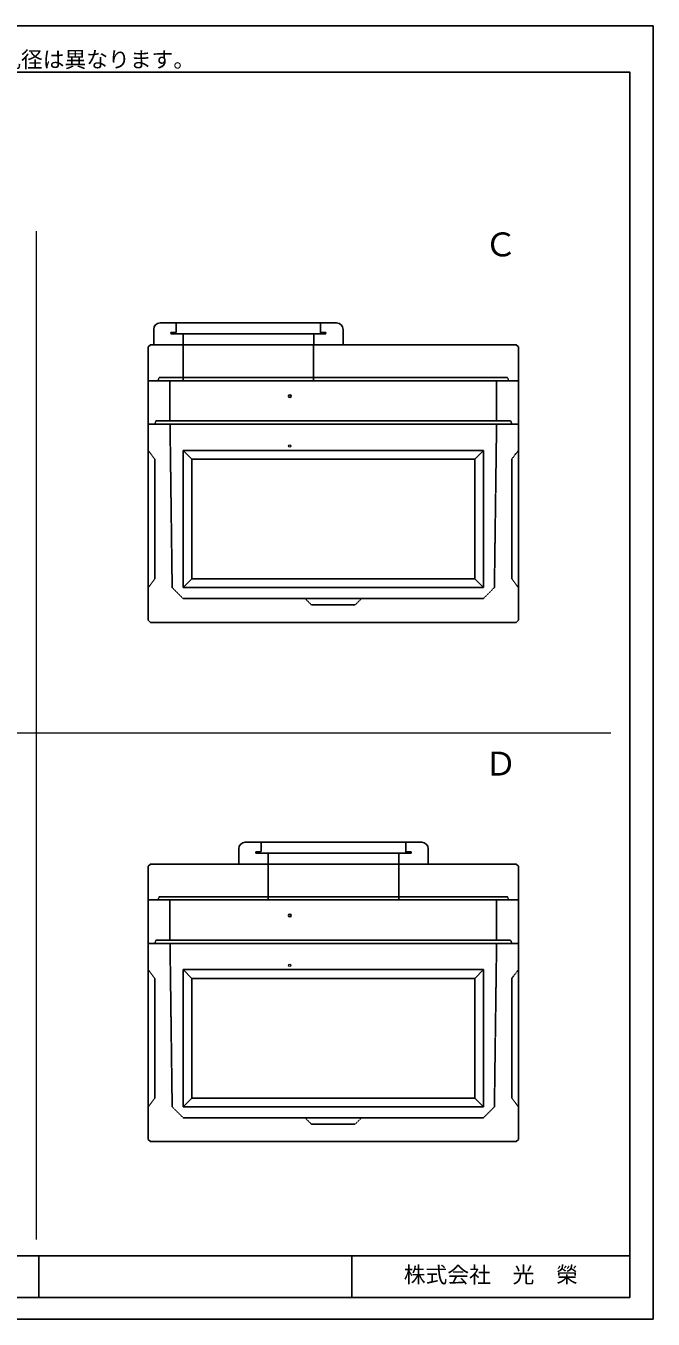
# Model space of a CAD drawing. Units: millimetres, scale not verified. Extents: x -420 to 421, y -297 to 297.
# Drawn here: x 133 to 421, y -297 to 297 of the extents above; entities that cross this region are included whole.
import ezdxf
from ezdxf.enums import TextEntityAlignment as Align

# ---------------------------------------------------------------- set-up
doc = ezdxf.new("R2010")
doc.units = ezdxf.units.MM
doc.linetypes.add('USER2', pattern=[4.7625, 3.175, -1.5875])
doc.layers.add('0-0', color=7, linetype='Continuous')
for name, color, linetype, lineweight in [('0-1_0', 9, 'Continuous', 25), ('0-2_dims', 7, 'Continuous', 13), ('0-3_pen1実線', 4, 'Continuous', 13), ('0-4_pen3実線', 7, 'Continuous', 25), ('0-5_pen4実線', 7, 'Continuous', 25), ('0-6_pen2破線', 3, 'USER2', 25)]:
    doc.layers.add(name, color=color, linetype=linetype, lineweight=lineweight)
doc.styles.add('ＭＳ ゴシック', font='')
doc.styles.get('ＭＳ ゴシック').set_extended_font_data('MS Gothic')

# ---------------------------------------------------------------- blocks, each defined once
blk = doc.blocks.new('部分図 1')
at = {"layer": '0-1_0'}
blk.add_lwpolyline([(0, 0), (16824, 0), (16824, 11878), (0, 11878)], close=True, dxfattribs=at)
at = {"layer": '0-2_dims', "lineweight": 18}
for p, q in [((11159.96, 731.96), (11159.96, 9993)), ((16434, 5383), (5700, 5383))]:
    blk.add_line(p, q, dxfattribs=at)
at = {"layer": '0-2_dims', "color": 2, "lineweight": 18}
for centre in [(13485.93, 8018.4), (13485.93, 3249.4)]:
    blk.add_circle(centre, 11, dxfattribs=at)
at = {"layer": '0-3_pen1実線'}
for p, q in [((12505.93, 9043.08), (12499.97, 9049.03)), ((13287.93, 4274.08), (13281.97, 4280.03))]:
    blk.add_line(p, q, dxfattribs=at)
at = {"layer": '0-4_pen3実線'}
for p, q in [((13915.93, 9149.03), (12295.93, 9149.03)), ((12235.93, 9089.03), (12235.93, 8949.03)), ((13975.93, 9089.03), (13975.93, 8949.03)), ((12205.93, 8949), (12185.93, 8929)), ((12185.93, 8619), (12185.93, 8929)), ((12205.93, 8949), (15565.93, 8949)), ((15565.93, 8949), (15585.93, 8929)), ((15585.93, 8929), (15585.93, 8619)), ((12185.93, 8619), (15585.93, 8619)), ((12185.93, 8619), (12185.93, 8219)), ((12185.93, 6419), (12185.93, 8219)), ((15585.93, 8219), (15585.93, 6419)), ((12505.93, 7979), (12505.93, 6719)), ((12505.93, 7979), (13885.93, 7979)), ((12585.93, 7899), (12505.93, 7979)), ((15265.93, 7979), (13885.93, 7979)), ((15185.93, 7899), (15265.93, 7979)), ((15265.93, 7979), (15265.93, 6719)), ((12585.93, 7899), (12585.93, 6799)), ((12585.93, 7899), (13885.93, 7899)), ((15185.93, 7899), (13885.93, 7899)), ((15185.93, 7899), (15185.93, 6799)), ((12585.93, 6799), (12505.93, 6719)), ((13885.93, 6799), (12585.93, 6799)), ((15185.93, 6799), (13885.93, 6799)), ((15185.93, 6799), (15265.93, 6719)), ((13885.93, 6719), (12507.25, 6720.32)), ((15265.93, 6719), (13885.93, 6719)), ((12185.93, 6419), (12205.93, 6399)), ((15585.93, 6419), (15565.93, 6399)), ((15565.93, 6399), (12205.93, 6399)), ((13017.93, 4320.03), (13017.93, 4180.03)), ((14697.93, 4380.03), (13077.93, 4380.03)), ((14757.93, 4320.03), (14757.93, 4180.03)), ((12205.93, 4180), (12185.93, 4160)), ((12185.93, 3850), (12185.93, 4160)), ((12205.93, 4180), (15565.93, 4180)), ((15565.93, 4180), (15585.93, 4160)), ((15585.93, 4160), (15585.93, 3850)), ((12185.93, 3850), (15585.93, 3850)), ((12185.93, 3850), (12185.93, 3450)), ((12185.93, 1650), (12185.93, 3450)), ((15585.93, 3450), (15585.93, 1650)), ((12505.93, 3210), (12505.93, 1950)), ((12505.93, 3210), (13885.93, 3210)), ((12585.93, 3130), (12505.93, 3210)), ((15265.93, 3210), (13885.93, 3210)), ((15185.93, 3130), (15265.93, 3210)), ((15265.93, 3210), (15265.93, 1950)), ((12585.93, 3130), (12585.93, 2030)), ((12585.93, 3130), (13885.93, 3130)), ((15185.93, 3130), (13885.93, 3130)), ((15185.93, 3130), (15185.93, 2030)), ((12585.93, 2030), (12505.93, 1950)), ((13885.93, 2030), (12585.93, 2030)), ((15185.93, 2030), (13885.93, 2030)), ((15185.93, 2030), (15265.93, 1950)), ((13885.93, 1950), (12507.25, 1951.32)), ((15265.93, 1950), (13885.93, 1950)), ((12185.93, 1650), (12205.93, 1630)), ((15565.93, 1630), (12205.93, 1630)), ((15585.93, 1650), (15565.93, 1630)), ((11180, 580), (11180, 200))]:
    blk.add_line(p, q, dxfattribs=at)
for points in [[(15585.93, 8619), (15585.93, 8219), (12185.93, 8219)], [(15585.93, 3850), (15585.93, 3450), (12185.93, 3450)]]:
    blk.add_lwpolyline(points, dxfattribs=at)
for centre in [(13486.33, 8477.2), (13486.33, 3708.2)]:
    blk.add_circle(centre, 12.4, dxfattribs=at)
for centre, start, end in [((12295.93, 9089.03), 90, 180), ((13915.93, 9089.03), 0, 90), ((13077.93, 4320.03), 90, 180), ((14697.93, 4320.03), 0, 90)]:
    blk.add_arc(centre, 60, start, end, dxfattribs=at)
at = {"layer": '0-5_pen4実線'}
for p, q in [((200, 580), (16610, 580)), ((14055, 580), (14055, 200))]:
    blk.add_line(p, q, dxfattribs=at)
blk.add_lwpolyline([(200, 200), (16610, 200), (16610, 11452), (200, 11452)], close=True, dxfattribs=at)
at = {"layer": '0-6_pen2破線'}
for p, q in [((12441.93, 9149.03), (12441.93, 9061.03)), ((13769.93, 9149.03), (13769.93, 9049.03)), ((12393.93, 9061.03), (12441.93, 9061.03)), ((12393.93, 9061.03), (12393.93, 9049.03)), ((12393.93, 9049.03), (12505.93, 9049.03)), ((12505.93, 9049.03), (12505.93, 8949.03)), ((13817.93, 9049.03), (12505.93, 9049.03)), ((13705.93, 9049.03), (13705.93, 8949.03)), ((13817.93, 9061.03), (13769.93, 9061.03)), ((13817.93, 9061.03), (13817.93, 9049.03)), ((12505.93, 8619), (12505.93, 8949)), ((13703.93, 8619), (13703.93, 8949)), ((12385.93, 8619), (12385.93, 8249)), ((15485.93, 8649), (13885.93, 8649)), ((15385.93, 8619), (15385.93, 8249)), ((15495.93, 8619), (15485.93, 8649)), ((12245.93, 8219), (12255.93, 8249)), ((12255.93, 8249), (13885.93, 8249)), ((12405.93, 6719), (12386.32, 8219)), ((13885.93, 8249), (15515.93, 8249)), ((15365.93, 6719), (15385.93, 8219)), ((15525.93, 8219), (15515.93, 8249)), ((12185.93, 7979), (12245.93, 7899)), ((15585.93, 7979), (15525.93, 7899)), ((12245.93, 7899), (12245.93, 6799)), ((15525.93, 7899), (15525.93, 6799)), ((12245.93, 6799), (12185.93, 6719)), ((15525.93, 6799), (15585.93, 6719)), ((12505.93, 6619), (12405.93, 6719)), ((15265.93, 6619), (15365.93, 6719)), ((13885.93, 6619), (12505.93, 6619)), ((13625.93, 6619), (13685.93, 6559)), ((13685.93, 6559), (13885.93, 6559)), ((15265.93, 6619), (13885.93, 6619)), ((14085.93, 6559), (13885.93, 6559)), ((14145.93, 6619), (14085.93, 6559)), ((13175.93, 4292.03), (13223.93, 4292.03)), ((13175.93, 4292.03), (13175.93, 4280.03)), ((13175.93, 4280.03), (13287.93, 4280.03)), ((13223.93, 4380.03), (13223.93, 4292.03)), ((13287.93, 4280.03), (13287.93, 4180.03)), ((14599.93, 4280.03), (13287.93, 4280.03)), ((14487.93, 4280.03), (14487.93, 4180.03)), ((14551.93, 4380.03), (14551.93, 4280.03)), ((14599.93, 4292.03), (14551.93, 4292.03)), ((14599.93, 4292.03), (14599.93, 4280.03)), ((13287.93, 3849.2), (13287.93, 4179.2)), ((14486.73, 3850), (14486.73, 4180)), ((12385.93, 3850), (12385.93, 3480)), ((15485.93, 3880), (13885.93, 3880)), ((15385.93, 3850), (15385.93, 3480)), ((15495.93, 3850), (15485.93, 3880)), ((12245.93, 3450), (12255.93, 3480)), ((12255.93, 3480), (13885.93, 3480)), ((12405.93, 1950), (12386.32, 3450)), ((13885.93, 3480), (15515.93, 3480)), ((15365.93, 1950), (15385.93, 3450)), ((15525.93, 3450), (15515.93, 3480)), ((12185.93, 3210), (12245.93, 3130)), ((15585.93, 3210), (15525.93, 3130)), ((12245.93, 3130), (12245.93, 2030)), ((15525.93, 3130), (15525.93, 2030)), ((12245.93, 2030), (12185.93, 1950)), ((15525.93, 2030), (15585.93, 1950)), ((12505.93, 1850), (12405.93, 1950)), ((15265.93, 1850), (15365.93, 1950)), ((13885.93, 1850), (12505.93, 1850)), ((13625.93, 1850), (13685.93, 1790)), ((13685.93, 1790), (13885.93, 1790)), ((15265.93, 1850), (13885.93, 1850)), ((14085.93, 1790), (13885.93, 1790)), ((14145.93, 1850), (14085.93, 1790))]:
    blk.add_line(p, q, dxfattribs=at)
for points in [[(12275.93, 8619), (12285.93, 8649), (13885.93, 8649)], [(12275.93, 3850), (12285.93, 3880), (13885.93, 3880)]]:
    blk.add_lwpolyline(points, dxfattribs=at)
at = {"layer": '0-2_dims', "style": 'ＭＳ ゴシック'}
for s, height, p in [('※ＦＥＰ管メーカー・継手メーカーに依り、削孔径は異なります。', 146.6, (6617.66, 11451.93)), ('Ｃ', 219.9, (15273.19, 9694.8)), ('Ｄ', 219.9, (15273.19, 4925.8))]:
    blk.add_text(s, height=height, dxfattribs=at).set_placement(p, align=Align.BOTTOM_LEFT)
at = {"layer": '0-4_pen3実線', "style": 'ＭＳ ゴシック'}
blk.add_text('株式会社\u3000光\u3000榮', height=146.6, dxfattribs=at).set_placement((14533, 290), align=Align.BOTTOM_LEFT)

msp = doc.modelspace()

# ---------------------------------------------------------------- block references
at = {"layer": '0-0', "xscale": 0.05, "yscale": 0.05}
msp.add_blockref('部分図 1', (-420.5, -297), dxfattribs=at)

doc.saveas('drawing.dxf')
